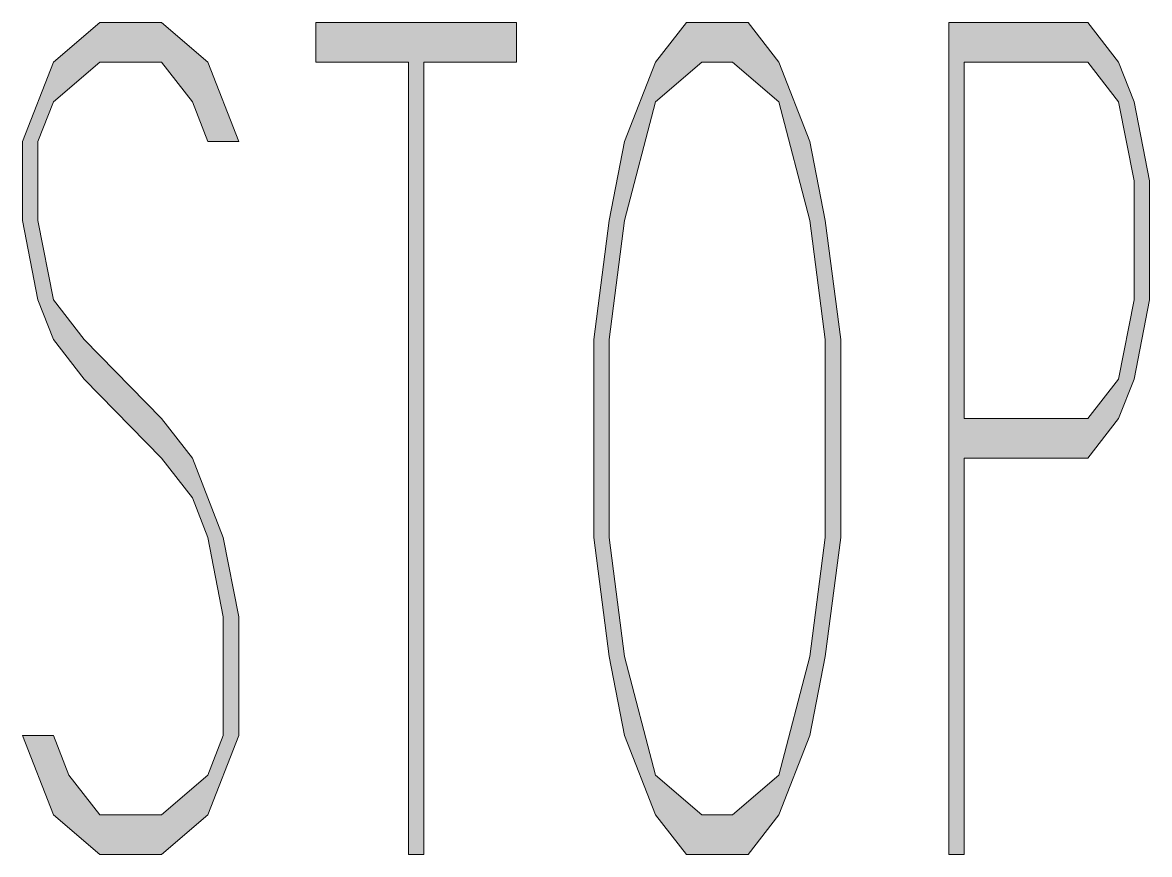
# Model space of a CAD drawing. Extents: x 55.15 to 57.32, y 149.57 to 151.17.
import ezdxf

# ---------------------------------------------------------------- set-up
doc = ezdxf.new("R2010")
doc.units = 0
doc.header["$LTSCALE"] = 25
doc.header["$MEASUREMENT"] = 0
doc.layers.get('0').update_dxf_attribs({"linetype": 'CONTINUOUS'})

msp = doc.modelspace()

# ---------------------------------------------------------------- hatches: boundary and pattern name
h = msp.add_hatch(color=256)
h.paths.add_polyline_path([(55.5099, 151.0918), (55.4209, 151.168), (55.3019, 151.168), (55.2128, 151.0918), (55.1534, 150.9394), (55.1534, 150.7871), (55.1831, 150.6348), (55.2128, 150.5585), (55.2722, 150.4824), (55.4209, 150.3299), (55.4802, 150.2538), (55.5099, 150.1776), (55.5396, 150.0252), (55.5396, 149.7966), (55.5099, 149.7206), (55.4209, 149.6443), (55.3019, 149.6443), (55.2425, 149.7206), (55.2128, 149.7966), (55.1534, 149.7966), (55.2128, 149.6443), (55.3019, 149.568), (55.4209, 149.568), (55.5099, 149.6443), (55.5693, 149.7966), (55.5693, 150.0252), (55.5396, 150.1776), (55.4802, 150.3299), (55.4209, 150.4062), (55.2722, 150.5585), (55.2128, 150.6348), (55.1831, 150.7871), (55.1831, 150.9394), (55.2128, 151.0157), (55.3019, 151.0918), (55.4209, 151.0918), (55.4802, 151.0157), (55.5099, 150.9394), (55.5693, 150.9394)])
h.paths.add_polyline_path([(56.1038, 151.168), (55.7178, 151.168), (55.7178, 151.0918), (55.896, 151.0918), (55.896, 149.568), (55.9257, 149.568), (55.9257, 151.0918), (56.1038, 151.0918)])
h.paths.add_polyline_path([(56.5494, 151.168), (56.4307, 151.168), (56.3713, 151.0918), (56.3119, 150.9394), (56.2822, 150.7871), (56.2525, 150.5585), (56.2525, 150.1776), (56.2822, 149.949), (56.3119, 149.7966), (56.3713, 149.6443), (56.4307, 149.568), (56.5494, 149.568), (56.6088, 149.6443), (56.6682, 149.7966), (56.6979, 149.949), (56.7276, 150.1776), (56.7276, 150.5585), (56.6979, 150.7871), (56.6682, 150.9394), (56.6088, 151.0918)])
h.paths.add_polyline_path([(56.4604, 151.0918), (56.5197, 151.0918), (56.6088, 151.0157), (56.6682, 150.7871), (56.6979, 150.5585), (56.6979, 150.1776), (56.6682, 149.949), (56.6088, 149.7206), (56.5197, 149.6443), (56.4604, 149.6443), (56.3713, 149.7206), (56.3119, 149.949), (56.2822, 150.1776), (56.2822, 150.5585), (56.3119, 150.7871), (56.3713, 151.0157)], flags=16)
h.paths.add_polyline_path([(57.2029, 151.168), (56.9355, 151.168), (56.9355, 149.568), (56.9652, 149.568), (56.9652, 150.3299), (57.2029, 150.3299), (57.2623, 150.4062), (57.292, 150.4824), (57.3217, 150.6348), (57.3217, 150.8634), (57.292, 151.0157), (57.2623, 151.0918)])
h.paths.add_polyline_path([(57.2029, 151.0918), (57.2623, 151.0157), (57.292, 150.8634), (57.292, 150.6348), (57.2623, 150.4824), (57.2029, 150.4062), (56.9652, 150.4062), (56.9652, 151.0918)], flags=16)

# ---------------------------------------------------------------- linework, layer by layer
at = {"color": 7, "lineweight": 0}
for points in [[(55.5693, 150.9394), (55.5099, 151.0918), (55.4209, 151.168), (55.3019, 151.168), (55.2128, 151.0918), (55.1534, 150.9394), (55.1534, 150.7871), (55.1831, 150.6348), (55.2128, 150.5585), (55.2722, 150.4824), (55.4209, 150.3299), (55.4802, 150.2538), (55.5099, 150.1776), (55.5396, 150.0252), (55.5396, 149.7966), (55.5099, 149.7206), (55.4209, 149.6443), (55.3019, 149.6443), (55.2425, 149.7206), (55.2128, 149.7966), (55.1534, 149.7966)], [(55.7178, 151.168), (56.1038, 151.168), (56.1038, 151.0918)], [(55.7178, 151.168), (55.7178, 151.0918), (55.896, 151.0918)], [(56.4307, 151.168), (56.3713, 151.0918), (56.3119, 150.9394), (56.2822, 150.7871), (56.2525, 150.5585), (56.2525, 150.1776), (56.2822, 149.949), (56.3119, 149.7966), (56.3713, 149.6443), (56.4307, 149.568), (56.5494, 149.568), (56.6088, 149.6443), (56.6682, 149.7966), (56.6979, 149.949), (56.7276, 150.1776), (56.7276, 150.5585), (56.6979, 150.7871), (56.6682, 150.9394), (56.6088, 151.0918), (56.5494, 151.168), (56.4307, 151.168), (56.4307, 151.168)], [(56.9355, 151.168), (56.9355, 149.568)], [(56.9355, 151.168), (57.2029, 151.168), (57.2623, 151.0918), (57.292, 151.0157), (57.3217, 150.8634), (57.3217, 150.6348), (57.292, 150.4824), (57.2623, 150.4062), (57.2029, 150.3299), (56.9652, 150.3299)], [(55.5693, 150.9394), (55.5099, 150.9394), (55.4802, 151.0157), (55.4209, 151.0918), (55.3019, 151.0918), (55.2128, 151.0157), (55.1831, 150.9394), (55.1831, 150.7871), (55.2128, 150.6348), (55.2722, 150.5585), (55.4209, 150.4062), (55.4802, 150.3299), (55.5396, 150.1776), (55.5693, 150.0252), (55.5693, 149.7966), (55.5099, 149.6443), (55.4209, 149.568), (55.3019, 149.568), (55.2128, 149.6443), (55.1534, 149.7966)], [(55.896, 151.0918), (55.896, 149.568)], [(55.9257, 151.0918), (55.9257, 149.568), (55.896, 149.568)], [(55.9257, 151.0918), (56.1038, 151.0918)], [(56.4604, 151.0918), (56.3713, 151.0157), (56.3119, 150.7871), (56.2822, 150.5585), (56.2822, 150.1776), (56.3119, 149.949), (56.3713, 149.7206), (56.4604, 149.6443), (56.5197, 149.6443), (56.6088, 149.7206), (56.6682, 149.949), (56.6979, 150.1776), (56.6979, 150.5585), (56.6682, 150.7871), (56.6088, 151.0157), (56.5197, 151.0918), (56.4604, 151.0918), (56.4604, 151.0918)], [(56.9652, 151.0918), (57.2029, 151.0918), (57.2623, 151.0157), (57.292, 150.8634), (57.292, 150.6348), (57.2623, 150.4824), (57.2029, 150.4062), (56.9652, 150.4062)], [(56.9652, 151.0918), (56.9652, 150.4062)], [(56.9652, 150.3299), (56.9652, 149.568), (56.9355, 149.568)]]:
    msp.add_lwpolyline(points, dxfattribs=at)

doc.saveas('drawing.dxf')
